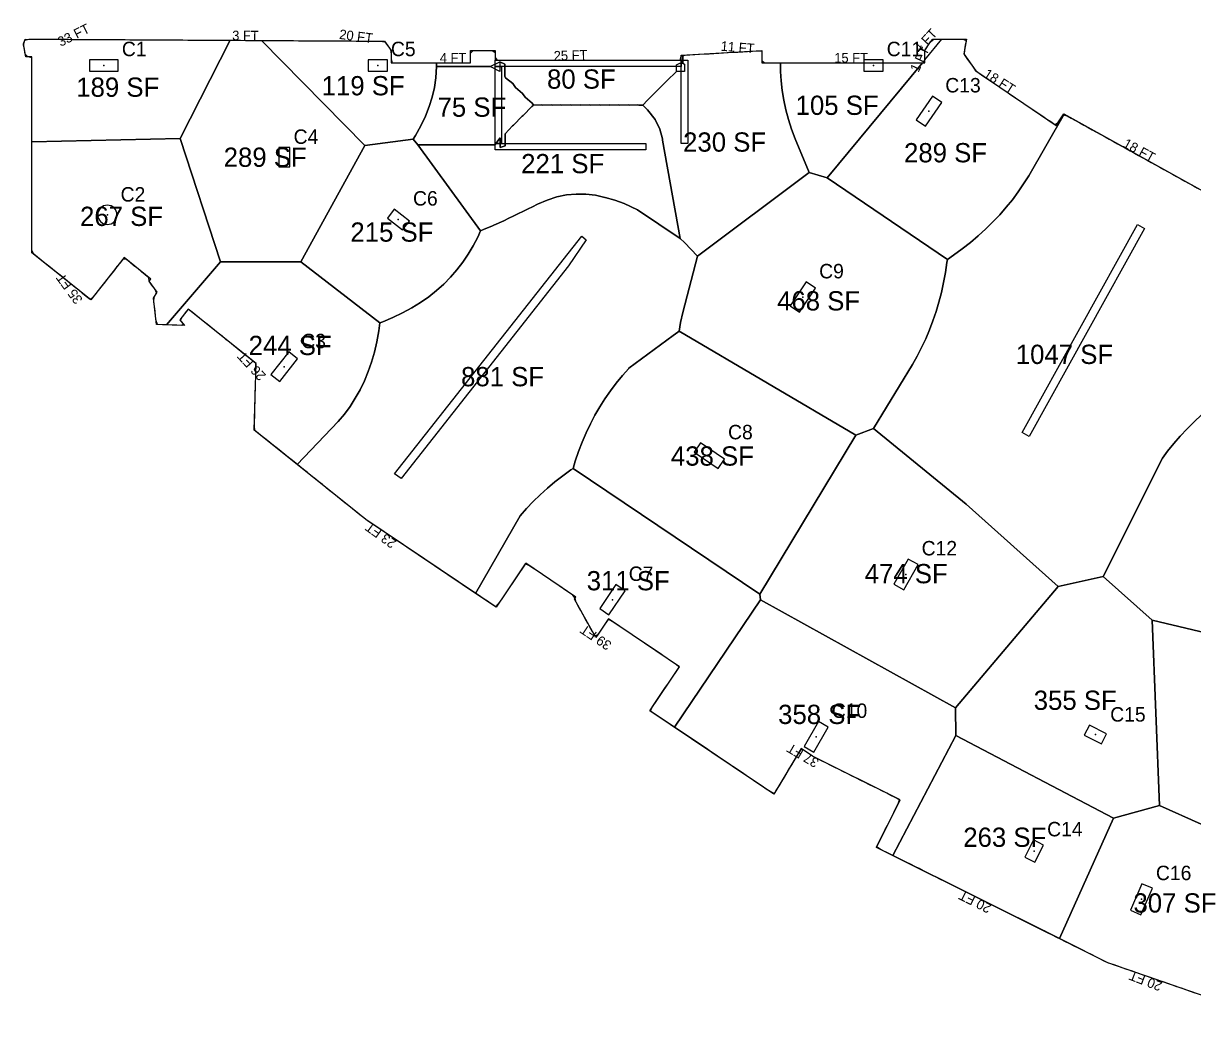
# Model space of a CAD drawing. Header units: metres. Extents: x 3272 to 9634, y 5311 to 56288.
# Drawn here: x 3282 to 4740, y 5633 to 6871 of the extents above; entities that cross this region are included whole.
import ezdxf
from ezdxf.enums import TextEntityAlignment as Align

# ---------------------------------------------------------------- set-up
doc = ezdxf.new("R2010")
doc.units = ezdxf.units.M
for name, color, linetype in [('BOUNDARY', 5, 'Continuous'), ('COL-LABEL', 2, 'Continuous'), ('COLS', 2, 'Continuous'), ('FLOOR_0_AREA_LABELS', 3, 'Continuous'), ('FLOOR_0_BOUNDARY', 5, 'Continuous'), ('FLOOR_0_COLUMNS', 7, 'Continuous'), ('FLOOR_0_FASCADE_COLUMNS', 30, 'Continuous'), ('FLOOR_0_FASCADE_WALLS', 4, 'Continuous'), ('FLOOR_0_LARGE_TRIBUTARY', 6, 'Continuous'), ('FLOOR_0_TRIBUTARY_COL_10', 2, 'Continuous'), ('FLOOR_0_TRIBUTARY_COL_11', 2, 'Continuous'), ('FLOOR_0_TRIBUTARY_COL_12', 2, 'Continuous'), ('FLOOR_0_TRIBUTARY_COL_16', 2, 'Continuous'), ('FLOOR_0_TRIBUTARY_COL_23', 2, 'Continuous'), ('FLOOR_0_TRIBUTARY_COL_24', 2, 'Continuous'), ('FLOOR_0_TRIBUTARY_COL_27', 2, 'Continuous'), ('FLOOR_0_TRIBUTARY_COL_32', 2, 'Continuous'), ('FLOOR_0_TRIBUTARY_COL_33', 2, 'Continuous'), ('FLOOR_0_TRIBUTARY_COL_34', 2, 'Continuous'), ('FLOOR_0_TRIBUTARY_COL_35', 2, 'Continuous'), ('FLOOR_0_TRIBUTARY_COL_36', 2, 'Continuous'), ('FLOOR_0_TRIBUTARY_COL_49', 2, 'Continuous'), ('FLOOR_0_TRIBUTARY_COL_50', 2, 'Continuous'), ('FLOOR_0_TRIBUTARY_COL_51', 2, 'Continuous'), ('FLOOR_0_TRIBUTARY_COL_7', 2, 'Continuous'), ('FLOOR_0_TRIBUTARY_COL_8', 2, 'Continuous'), ('FLOOR_0_TRIBUTARY_COL_9', 2, 'Continuous'), ('FLOOR_0_WALL_TRIBUTARY_1', 1, 'Continuous'), ('FLOOR_0_WALL_TRIBUTARY_2', 1, 'Continuous'), ('FLOOR_0_WALL_TRIBUTARY_20', 1, 'Continuous'), ('FLOOR_0_WALL_TRIBUTARY_3', 1, 'Continuous'), ('FLOOR_0_WALL_TRIBUTARY_4', 1, 'Continuous'), ('FLOOR_0_WALL_TRIBUTARY_5', 1, 'Continuous'), ('WALL', 4, 'Continuous')]:
    doc.layers.add(name, color=color, linetype=linetype)

msp = doc.modelspace()

# ---------------------------------------------------------------- linework, layer by layer
at = {"layer": 'BOUNDARY'}
msp.add_lwpolyline([(4826.5, 5633.1), (4633, 5700.1), (4344.6, 5844), (4374.1, 5903.1), (4264.8, 5957.6), (4250.8, 5967.1), (4216.9, 5910.3), (4062.4, 6014.3), (4099.3, 6069.1), (4010.6, 6128.7), (3995, 6105.5), (3968.5, 6153.3), (3970.2, 6155.9), (3907.6, 6198.1), (3870.8, 6143.3), (3708.6, 6252.5), (3569.4, 6364.1), (3571.6, 6446.9), (3487.1, 6514.7), (3476.6, 6501.4), (3482.6, 6494.3), (3447.7, 6495.5), (3443.7, 6528.3), (3448.2, 6536), (3438.4, 6549.7), (3440.3, 6552.2), (3407.1, 6578.9), (3365.6, 6526.2), (3292.3, 6585), (3292.3, 6829.1), (3284.6, 6829.1), (3281.7, 6845.2), (3283.9, 6851.3), (3731.5, 6848.7), (3740, 6836.9), (3740, 6821.9), (3839, 6821.9), (3839, 6836.9), (3869.5, 6836.9), (3869.5, 6825.1), (4101.5, 6825.1), (4101.5, 6831.1), (4202, 6836.9), (4202, 6821.9), (4405, 6821.9), (4405, 6836.9), (4411.9, 6847.9), (4414.9, 6851.3), (4456.8, 6851.3), (4453.4, 6832.8), (4468.4, 6811.7), (4568.5, 6743.8), (4578.2, 6758.1), (4825.6, 6620.7)], dxfattribs=at)
at = {"layer": 'COLS'}
for points in [[(3363.9, 6825.5), (3363.9, 6811.5), (3399.9, 6811.5), (3399.9, 6825.5)], [(3735.2, 6811.5), (3735.2, 6825.5), (3711.2, 6825.5), (3711.2, 6811.5)], [(4353, 6811.5), (4353, 6825.5), (4329, 6825.5), (4329, 6811.5)], [(4394.2, 6750.5), (4405.8, 6742.6), (4426, 6772.4), (4414.4, 6780.3)], [(3599.9, 6692.2), (3613.9, 6692.2), (3613.9, 6716.2), (3599.9, 6716.2)], [(3398.3, 6632.3), (3398.1, 6634.6), (3397.4, 6636.9), (3396.3, 6638.9), (3394.8, 6640.8), (3393, 6642.2), (3390.9, 6643.4), (3388.7, 6644), (3386.3, 6644.3), (3384, 6644), (3381.7, 6643.4), (3379.7, 6642.2), (3377.8, 6640.8), (3376.4, 6638.9), (3375.2, 6636.9), (3374.6, 6634.6), (3374.3, 6632.3), (3374.6, 6629.9), (3375.2, 6627.7), (3376.4, 6625.6), (3377.8, 6623.8), (3379.7, 6622.3), (3381.7, 6621.2), (3384, 6620.5), (3386.3, 6620.3), (3388.7, 6620.5), (3390.9, 6621.2), (3393, 6622.3), (3394.8, 6623.8), (3396.3, 6625.6), (3397.4, 6627.7), (3398.1, 6629.9)], [(3754, 6613.4), (3762.7, 6624.4), (3743.8, 6639.3), (3735.2, 6628.3)], [(4237, 6518.8), (4248.6, 6511), (4268.8, 6540.8), (4257.2, 6548.6)], [(3590.2, 6433.2), (3601.2, 6424.6), (3623.4, 6452.9), (3612.4, 6461.5)], [(4147.5, 6316.3), (4155.3, 6327.9), (4125.5, 6348), (4117.6, 6336.4)], [(4366.5, 6172.1), (4378.7, 6165.1), (4396.5, 6196.4), (4384.4, 6203.3)], [(3999.8, 6141.6), (4011.4, 6133.8), (4031.5, 6163.6), (4019.9, 6171.5)], [(4254.6, 5969.5), (4266.8, 5962.6), (4284.6, 5993.8), (4272.4, 6000.8)], [(4625.2, 5973), (4631.5, 5985.5), (4610, 5996.2), (4603.7, 5983.7)], [(4552.9, 5846.9), (4540.4, 5853.2), (4529.7, 5831.7), (4542.2, 5825.5)], [(4661.4, 5765.6), (4674.2, 5760), (4688.5, 5793.1), (4675.6, 5798.6)]]:
    msp.add_lwpolyline(points, close=True, dxfattribs=at)
at = {"layer": 'FLOOR_0_BOUNDARY'}
msp.add_lwpolyline([(4826.5, 5633.1), (4633, 5700.1), (4344.6, 5844), (4374.1, 5903.1), (4264.8, 5957.6), (4250.8, 5967.1), (4216.9, 5910.3), (4062.4, 6014.3), (4099.3, 6069.1), (4010.6, 6128.7), (3995, 6105.5), (3968.5, 6153.3), (3970.2, 6155.9), (3907.6, 6198.1), (3870.8, 6143.3), (3708.6, 6252.5), (3569.4, 6364.1), (3571.6, 6446.9), (3487.1, 6514.7), (3476.6, 6501.4), (3482.6, 6494.3), (3447.7, 6495.5), (3443.7, 6528.3), (3448.2, 6536), (3438.4, 6549.7), (3440.3, 6552.2), (3407.1, 6578.9), (3365.6, 6526.2), (3292.3, 6585), (3292.3, 6829.1), (3284.6, 6829.1), (3281.7, 6845.2), (3283.9, 6851.3), (3731.5, 6848.7), (3740, 6836.9), (3740, 6821.9), (3839, 6821.9), (3839, 6821.9), (3839, 6836.9), (3869.5, 6836.9), (3869.5, 6825.1), (4101.5, 6825.1), (4101.5, 6831.1), (4202, 6836.9), (4202, 6821.9), (4405, 6821.9), (4405, 6836.9), (4411.9, 6847.9), (4414.9, 6851.3), (4456.8, 6851.3), (4453.4, 6832.8), (4468.4, 6811.7), (4568.5, 6743.8), (4578.2, 6758.1), (4825.6, 6620.7)], dxfattribs=at)
at = {"layer": 'FLOOR_0_COLUMNS'}
for p in [(3381.9, 6818.5), (3723.2, 6818.5), (4341, 6818.5), (4410.1, 6761.4), (3606.9, 6704.2), (3386.3, 6632.3), (3748.9, 6626.4), (4252.9, 6529.8), (3606.8, 6443), (4136.5, 6332.1), (4381.5, 6184.2), (4015.7, 6152.6), (4269.6, 5981.7), (4617.6, 5984.6), (4541.3, 5839.3), (4674.9, 5779.3)]:
    msp.add_point(p, dxfattribs=at)
at = {"layer": 'FLOOR_0_FASCADE_COLUMNS'}
for points in [[(3292.3, 6726.1), (3292.3, 6732.1), (3292.3, 6738.1), (3292.3, 6744.1), (3292.3, 6750.1), (3292.3, 6756.1), (3292.3, 6762.1), (3292.3, 6768.1), (3292.3, 6774.1), (3292.3, 6780.1), (3292.3, 6786.1), (3292.3, 6792.1), (3292.3, 6798.1), (3292.3, 6804.1), (3292.3, 6810.1), (3292.3, 6816.1), (3292.3, 6822.1), (3292.3, 6828.1), (3287.3, 6829.1), (3284, 6832.4), (3282.9, 6838.3), (3281.9, 6844.2), (3283.4, 6849.9), (3288.4, 6851.3), (3294.4, 6851.2), (3300.4, 6851.2), (3306.4, 6851.2), (3312.4, 6851.1), (3318.4, 6851.1), (3324.4, 6851.1), (3330.4, 6851), (3336.4, 6851), (3342.4, 6850.9), (3348.4, 6850.9), (3354.4, 6850.9), (3360.4, 6850.8), (3366.4, 6850.8), (3372.4, 6850.8), (3378.4, 6850.7), (3384.4, 6850.7), (3390.4, 6850.7), (3396.4, 6850.6), (3402.4, 6850.6), (3408.4, 6850.6), (3414.4, 6850.5), (3420.4, 6850.5), (3426.4, 6850.5), (3432.4, 6850.4), (3438.4, 6850.4), (3444.4, 6850.4), (3450.4, 6850.3), (3456.4, 6850.3), (3462.4, 6850.3), (3468.4, 6850.2), (3474.4, 6850.2), (3480.4, 6850.2), (3486.4, 6850.1), (3492.4, 6850.1), (3498.4, 6850.1), (3504.4, 6850), (3510.4, 6850), (3516.4, 6850), (3522.4, 6849.9), (3528.4, 6849.9), (3534.4, 6849.9), (3540.4, 6849.8)], [(3540.4, 6849.8), (3546.4, 6849.8), (3552.4, 6849.8), (3558.4, 6849.7), (3564.4, 6849.7), (3570.4, 6849.7), (3576.4, 6849.6)], [(3576.4, 6849.6), (3582.4, 6849.6), (3588.4, 6849.6), (3594.4, 6849.5), (3600.4, 6849.5), (3606.4, 6849.4), (3612.4, 6849.4), (3618.4, 6849.4), (3624.4, 6849.3), (3630.4, 6849.3), (3636.4, 6849.3), (3642.4, 6849.2), (3648.4, 6849.2), (3654.4, 6849.2), (3660.4, 6849.1), (3666.4, 6849.1), (3672.4, 6849.1), (3678.4, 6849), (3684.4, 6849), (3690.4, 6849), (3696.4, 6848.9), (3702.4, 6848.9), (3708.4, 6848.9), (3714.4, 6848.8), (3720.4, 6848.8), (3726.4, 6848.8), (3732, 6848), (3735.5, 6843.2), (3739, 6838.3), (3740, 6832.6), (3740, 6826.6), (3741.3, 6821.9), (3747.3, 6821.9), (3753.3, 6821.9), (3759.3, 6821.9), (3765.3, 6821.9), (3771.3, 6821.9), (3777.3, 6821.9), (3783.3, 6821.9), (3789.3, 6821.9), (3795.3, 6821.9)], [(4405, 6825.9), (4405, 6831.9), (4405.6, 6837.8), (4408.8, 6842.9), (4412, 6847.9), (4416.4, 6851.3), (4422.4, 6851.3), (4428.4, 6851.3)], [(4428.4, 6851.3), (4434.4, 6851.3), (4440.4, 6851.3), (4446.4, 6851.3), (4452.4, 6851.3), (4456.6, 6849.7), (4455.4, 6843.8), (4454.3, 6837.9), (4453.8, 6832.2), (4457.3, 6827.3), (4460.8, 6822.4), (4464.3, 6817.5), (4467.8, 6812.6), (4472.5, 6809), (4477.4, 6805.6), (4482.4, 6802.3), (4487.3, 6798.9), (4492.3, 6795.5), (4497.3, 6792.2), (4502.2, 6788.8), (4507.2, 6785.4), (4512.2, 6782), (4517.1, 6778.7), (4522.1, 6775.3), (4527.1, 6771.9), (4532, 6768.6), (4537, 6765.2), (4542, 6761.8), (4546.9, 6758.5), (4551.9, 6755.1), (4556.9, 6751.7), (4561.8, 6748.4), (4566.8, 6745), (4570.7, 6747), (4574.1, 6752), (4577.5, 6757)], [(4403.1, 6821.9), (4405, 6825.9)], [(4223.1, 6821.9), (4229.1, 6821.9), (4235.1, 6821.9), (4241.1, 6821.9), (4247.1, 6821.9), (4253.1, 6821.9), (4259.1, 6821.9), (4265.1, 6821.9), (4271.1, 6821.9), (4277.1, 6821.9), (4283.1, 6821.9), (4289.1, 6821.9), (4295.1, 6821.9), (4301.1, 6821.9), (4307.1, 6821.9), (4313.1, 6821.9), (4319.1, 6821.9), (4325.1, 6821.9), (4331.1, 6821.9), (4337.1, 6821.9), (4343.1, 6821.9), (4349.1, 6821.9), (4355.1, 6821.9), (4361.1, 6821.9), (4367.1, 6821.9), (4373.1, 6821.9), (4379.1, 6821.9), (4385.1, 6821.9), (4391.1, 6821.9), (4397.1, 6821.9), (4403.1, 6821.9)], [(3461, 6495), (3455, 6495.3), (3449, 6495.5), (3447.2, 6500.2), (3446.4, 6506.1), (3445.7, 6512.1), (3444.9, 6518.1), (3444.2, 6524), (3444.5, 6529.7), (3447.6, 6534.9), (3445.4, 6539.9), (3441.9, 6544.8), (3438.5, 6549.6), (3438.2, 6553.9), (3433.5, 6557.7), (3428.8, 6561.4), (3424.2, 6565.2), (3419.5, 6568.9), (3414.8, 6572.7), (3410.1, 6576.4), (3405.8, 6577.2), (3402.1, 6572.5), (3398.3, 6567.8), (3394.6, 6563.1), (3390.9, 6558.4), (3387.2, 6553.7), (3383.5, 6548.9), (3379.8, 6544.2), (3376.1, 6539.5), (3372.4, 6534.8), (3368.6, 6530.1), (3364.7, 6526.9), (3360.1, 6530.7), (3355.4, 6534.4), (3350.7, 6538.2), (3346, 6541.9), (3341.3, 6545.7), (3336.7, 6549.4), (3332, 6553.2), (3327.3, 6557), (3322.6, 6560.7), (3317.9, 6564.5), (3313.3, 6568.2), (3308.6, 6572), (3303.9, 6575.7), (3299.2, 6579.5), (3294.5, 6583.2), (3292.3, 6588.1), (3292.3, 6594.1), (3292.3, 6600.1), (3292.3, 6606.1), (3292.3, 6612.1), (3292.3, 6618.1), (3292.3, 6624.1), (3292.3, 6630.1), (3292.3, 6636.1), (3292.3, 6642.1), (3292.3, 6648.1), (3292.3, 6654.1), (3292.3, 6660.1), (3292.3, 6666.1), (3292.3, 6672.1), (3292.3, 6678.1), (3292.3, 6684.1), (3292.3, 6690.1), (3292.3, 6696.1), (3292.3, 6702.1), (3292.3, 6708.1), (3292.3, 6714.1), (3292.3, 6720.1), (3292.3, 6726.1)], [(3621.6, 6322.2), (3616.9, 6326), (3612.2, 6329.8), (3607.5, 6333.5), (3602.8, 6337.3), (3598.2, 6341), (3593.5, 6344.8), (3588.8, 6348.5), (3584.1, 6352.3), (3579.4, 6356), (3574.8, 6359.8), (3570.1, 6363.5), (3569.6, 6369.2), (3569.7, 6375.2), (3569.9, 6381.2), (3570, 6387.2), (3570.2, 6393.2), (3570.4, 6399.2), (3570.5, 6405.2), (3570.7, 6411.2), (3570.8, 6417.2), (3571, 6423.2), (3571.2, 6429.2), (3571.3, 6435.2), (3571.5, 6441.2), (3571.4, 6447.1), (3566.7, 6450.8), (3562, 6454.6), (3557.4, 6458.3), (3552.7, 6462.1), (3548, 6465.8), (3543.3, 6469.6), (3538.6, 6473.4), (3534, 6477.1), (3529.3, 6480.9), (3524.6, 6484.6), (3519.9, 6488.4), (3515.2, 6492.1), (3510.5, 6495.9), (3505.9, 6499.6), (3501.2, 6503.4), (3496.5, 6507.1), (3491.8, 6510.9), (3487.1, 6514.6), (3483.4, 6510.1), (3479.7, 6505.3), (3477.2, 6500.7), (3481.1, 6496.1), (3479, 6494.4), (3473, 6494.6), (3467, 6494.8), (3461, 6495)], [(4092.9, 5993.8), (4088, 5997.1), (4083, 6000.5), (4078, 6003.8), (4073, 6007.2), (4068.1, 6010.5), (4063.1, 6013.9), (4065.3, 6018.6), (4068.6, 6023.6), (4072, 6028.6), (4075.3, 6033.5), (4078.7, 6038.5), (4082, 6043.5), (4085.4, 6048.5), (4088.7, 6053.5), (4092.1, 6058.4), (4095.4, 6063.4), (4098.8, 6068.4), (4095, 6072), (4090, 6075.3), (4085, 6078.7), (4080, 6082), (4075, 6085.4), (4070.1, 6088.7), (4065.1, 6092.1), (4060.1, 6095.4), (4055.1, 6098.8), (4050.2, 6102.1), (4045.2, 6105.5), (4040.2, 6108.8), (4035.2, 6112.2), (4030.2, 6115.5), (4025.3, 6118.9), (4020.3, 6122.2), (4015.3, 6125.6), (4010.4, 6128.5), (4007.1, 6123.5), (4003.7, 6118.5), (4000.4, 6113.6), (3997, 6108.6), (3993.8, 6107.5), (3990.9, 6112.8), (3988, 6118), (3985.1, 6123.3), (3982.2, 6128.5), (3979.3, 6133.8), (3976.4, 6139), (3973.5, 6144.3), (3970.6, 6149.5), (3969.4, 6154.7), (3966.5, 6158.4), (3961.5, 6161.8), (3956.5, 6165.1), (3951.6, 6168.5), (3946.6, 6171.8), (3941.6, 6175.2), (3936.6, 6178.5), (3931.6, 6181.9), (3926.7, 6185.2), (3921.7, 6188.6), (3916.7, 6191.9), (3911.7, 6195.3), (3907, 6197.2), (3903.7, 6192.2), (3900.3, 6187.2), (3897, 6182.2), (3893.6, 6177.3), (3890.3, 6172.3), (3886.9, 6167.3), (3883.6, 6162.3), (3880.2, 6157.4), (3876.9, 6152.4), (3873.5, 6147.4), (3869.9, 6143.9), (3864.9, 6147.2), (3859.9, 6150.6), (3855, 6153.9), (3850, 6157.3), (3845, 6160.6)], [(4365.6, 5833.6), (4360.2, 5836.3), (4354.8, 5838.9), (4349.5, 5841.6), (4344.9, 5844.6), (4347.6, 5850), (4350.3, 5855.3), (4353, 5860.7), (4355.6, 5866.1), (4358.3, 5871.4), (4361, 5876.8), (4363.7, 5882.2), (4366.4, 5887.5), (4369, 5892.9), (4371.7, 5898.3), (4373.6, 5903.4), (4368.2, 5906), (4362.8, 5908.7), (4357.5, 5911.4), (4352.1, 5914.1), (4346.7, 5916.8), (4341.3, 5919.4), (4336, 5922.1), (4330.6, 5924.8), (4325.2, 5927.5), (4319.9, 5930.2), (4314.5, 5932.8), (4309.1, 5935.5), (4303.8, 5938.2), (4298.4, 5940.9), (4293, 5943.5), (4287.7, 5946.2), (4282.3, 5948.9), (4276.9, 5951.6), (4271.6, 5954.3), (4266.2, 5956.9), (4261.1, 5960.1), (4256.1, 5963.5), (4251.2, 5966.8), (4247.9, 5962.3), (4244.9, 5957.2), (4241.8, 5952), (4238.7, 5946.9), (4235.6, 5941.7), (4232.6, 5936.5), (4229.5, 5931.4), (4226.4, 5926.2), (4223.3, 5921.1), (4220.3, 5915.9), (4217.2, 5910.8), (4212.4, 5913.4), (4207.4, 5916.7), (4202.4, 5920.1), (4197.5, 5923.4), (4192.5, 5926.8), (4187.5, 5930.1), (4182.5, 5933.5), (4177.6, 5936.8), (4172.6, 5940.2), (4167.6, 5943.5), (4162.6, 5946.9), (4157.6, 5950.2), (4152.7, 5953.6), (4147.7, 5956.9), (4142.7, 5960.3), (4137.7, 5963.6), (4132.8, 5967), (4127.8, 5970.3), (4122.8, 5973.7), (4117.8, 5977), (4112.9, 5980.4), (4107.9, 5983.7), (4102.9, 5987.1), (4097.9, 5990.4), (4092.9, 5993.8)], [(4574.9, 5729.1), (4569.6, 5731.8), (4564.2, 5734.4), (4558.8, 5737.1), (4553.5, 5739.8), (4548.1, 5742.5), (4542.7, 5745.2), (4537.3, 5747.8), (4532, 5750.5), (4526.6, 5753.2), (4521.2, 5755.9), (4515.9, 5758.6), (4510.5, 5761.2), (4505.1, 5763.9), (4499.8, 5766.6), (4494.4, 5769.3), (4489, 5772), (4483.7, 5774.6), (4478.3, 5777.3), (4472.9, 5780), (4467.6, 5782.7), (4462.2, 5785.4), (4456.8, 5788), (4451.5, 5790.7), (4446.1, 5793.4), (4440.7, 5796.1), (4435.3, 5798.8), (4430, 5801.4), (4424.6, 5804.1), (4419.2, 5806.8), (4413.9, 5809.5), (4408.5, 5812.2), (4403.1, 5814.8), (4397.8, 5817.5), (4392.4, 5820.2), (4387, 5822.9), (4381.7, 5825.5), (4376.3, 5828.2), (4370.9, 5830.9), (4365.6, 5833.6)], [(4741.8, 5662.4), (4736.1, 5664.4), (4730.4, 5666.4), (4724.7, 5668.3), (4719.1, 5670.3), (4713.4, 5672.2), (4707.7, 5674.2), (4702.1, 5676.2), (4696.4, 5678.1), (4690.7, 5680.1), (4685.1, 5682.1), (4679.4, 5684), (4673.7, 5686), (4668.1, 5688), (4662.4, 5689.9), (4656.7, 5691.9), (4651, 5693.9), (4645.4, 5695.8), (4639.7, 5697.8), (4634, 5699.7), (4628.6, 5702.3), (4623.2, 5705), (4617.9, 5707.6), (4612.5, 5710.3), (4607.1, 5713), (4601.8, 5715.7), (4596.4, 5718.4), (4591, 5721), (4585.7, 5723.7), (4580.3, 5726.4), (4574.9, 5729.1)]]:
    msp.add_lwpolyline(points, dxfattribs=at)
at = {"layer": 'FLOOR_0_FASCADE_WALLS'}
for points in [[(3839, 6821.9), (3839, 6827.9), (3839, 6833.9), (3842, 6836.9), (3848, 6836.9), (3854, 6836.9), (3860, 6836.9), (3866, 6836.9), (3869.5, 6834.4), (3869.5, 6828.4), (3872.2, 6825.1), (3878.2, 6825.1), (3884.2, 6825.1), (3890.2, 6825.1), (3896.2, 6825.1), (3902.2, 6825.1), (3908.2, 6825.1), (3914.2, 6825.1), (3920.2, 6825.1), (3926.2, 6825.1), (3932.2, 6825.1), (3938.2, 6825.1), (3944.2, 6825.1), (3950.2, 6825.1), (3956.2, 6825.1), (3962.2, 6825.1), (3968.2, 6825.1), (3974.2, 6825.1), (3980.2, 6825.1), (3986.2, 6825.1), (3992.2, 6825.1), (3998.2, 6825.1), (4004.2, 6825.1), (4010.2, 6825.1), (4016.2, 6825.1), (4022.2, 6825.1), (4028.2, 6825.1), (4034.2, 6825.1), (4040.2, 6825.1), (4046.2, 6825.1), (4052.2, 6825.1), (4058.2, 6825.1), (4064.2, 6825.1), (4070.2, 6825.1), (4076.2, 6825.1), (4082.2, 6825.1), (4088.2, 6825.1), (4094.2, 6825.1), (4100.2, 6825.1), (4101.5, 6829.9), (4106.2, 6831.4)], [(4106.2, 6831.4), (4112.2, 6831.7), (4118.2, 6832.1), (4124.2, 6832.4), (4130.2, 6832.8), (4136.2, 6833.1), (4142.2, 6833.5), (4148.1, 6833.8), (4154.1, 6834.1), (4160.1, 6834.5), (4166.1, 6834.8), (4172.1, 6835.2), (4178.1, 6835.5), (4184.1, 6835.9), (4190.1, 6836.2), (4196.1, 6836.5), (4202, 6836.8), (4202, 6830.8), (4202, 6824.8), (4205.1, 6821.9), (4211.1, 6821.9), (4217.1, 6821.9), (4223.1, 6821.9)], [(3795.3, 6821.9), (3801.3, 6821.9), (3807.3, 6821.9), (3813.3, 6821.9), (3819.3, 6821.9), (3825.3, 6821.9), (3831.3, 6821.9), (3837.3, 6821.9), (3839, 6821.9)], [(4577.5, 6757), (4582.3, 6755.8), (4587.5, 6752.9), (4592.8, 6750), (4598, 6747.1), (4603.3, 6744.2), (4608.5, 6741.3), (4613.7, 6738.3), (4619, 6735.4), (4624.2, 6732.5), (4629.5, 6729.6), (4634.7, 6726.7), (4640, 6723.8), (4645.2, 6720.9), (4650.5, 6717.9), (4655.7, 6715), (4660.9, 6712.1), (4666.2, 6709.2), (4671.4, 6706.3), (4676.7, 6703.4), (4681.9, 6700.5), (4687.2, 6697.6), (4692.4, 6694.6), (4697.7, 6691.7), (4702.9, 6688.8), (4708.2, 6685.9), (4713.4, 6683), (4718.6, 6680.1), (4723.9, 6677.2), (4729.1, 6674.2), (4734.4, 6671.3), (4739.6, 6668.4), (4744.9, 6665.5)], [(3845, 6160.6), (3840, 6164), (3835.1, 6167.3), (3830.1, 6170.7), (3825.1, 6174), (3820.1, 6177.4), (3815.2, 6180.7), (3810.2, 6184.1), (3805.2, 6187.4), (3800.2, 6190.8), (3795.2, 6194.1), (3790.3, 6197.5), (3785.3, 6200.8), (3780.3, 6204.2), (3775.3, 6207.5), (3770.4, 6210.9), (3765.4, 6214.2), (3760.4, 6217.6), (3755.4, 6220.9), (3750.4, 6224.3), (3745.5, 6227.6), (3740.5, 6231), (3735.5, 6234.3), (3730.5, 6237.7), (3725.6, 6241), (3720.6, 6244.4), (3715.6, 6247.7), (3710.6, 6251.1), (3705.8, 6254.7), (3701.1, 6258.4), (3696.5, 6262.2), (3691.8, 6265.9), (3687.1, 6269.7), (3682.4, 6273.5), (3677.7, 6277.2), (3673.1, 6281), (3668.4, 6284.7), (3663.7, 6288.5), (3659, 6292.2), (3654.3, 6296), (3649.7, 6299.7), (3645, 6303.5), (3640.3, 6307.2), (3635.6, 6311), (3630.9, 6314.7), (3626.2, 6318.5), (3621.6, 6322.2)]]:
    msp.add_lwpolyline(points, dxfattribs=at)
at = {"layer": 'FLOOR_0_LARGE_TRIBUTARY'}
for points in [[(3477.2, 6727.6), (3292.3, 6723.2), (3292.3, 6829.1), (3284.6, 6829.1), (3281.7, 6845.2), (3283.9, 6851.3), (3539.3, 6849.8), (3477.2, 6727.6)], [(3627.6, 6573.6), (3527.5, 6573.7), (3477.2, 6727.6), (3539.3, 6849.8), (3578.3, 6849.6), (3707.1, 6718.5), (3627.6, 6573.6)], [(3796.5, 6817.1), (3795.7, 6803.1), (3793.9, 6791.1), (3791.2, 6779.1), (3787.4, 6767.1), (3782.7, 6755.1), (3777, 6743.1), (3770.4, 6731.1), (3767.5, 6726.7), (3707.1, 6718.5), (3578.3, 6849.6), (3731.5, 6848.7), (3740, 6836.9), (3740, 6821.9), (3796.3, 6821.9), (3796.5, 6817.1)], [(4283.3, 6678.3), (4401.9, 6821.9), (4405, 6821.9), (4405, 6825.6), (4426.2, 6851.3), (4456.8, 6851.3), (4453.4, 6832.8), (4468.4, 6811.7), (4568.5, 6743.8), (4578.2, 6758.1), (4578.6, 6757.9), (4534.5, 6681), (4528.1, 6670.8), (4521.3, 6660.8), (4514.1, 6651.1), (4506.4, 6641.7), (4498.3, 6632.4), (4489.8, 6623.4), (4480.9, 6614.7), (4471.5, 6606.2), (4461.7, 6597.9), (4451.5, 6589.8), (4440.8, 6582), (4433.1, 6576.7), (4283.3, 6678.3)], [(4012.5, 6769.1), (4011.5, 6769.2), (4000.5, 6769.1), (3999.5, 6769.2), (3988.5, 6769.1), (3987.5, 6769.2), (3976.5, 6769.1), (3975.5, 6769.2), (3964.5, 6769.1), (3963.5, 6769.2), (3952.5, 6769.1), (3951.5, 6769.2), (3940.5, 6769.1), (3939.5, 6769.2), (3928.5, 6769.1), (3927.5, 6769.2), (3917.5, 6769.1), (3915.5, 6771.5), (3907.1, 6779.1), (3903.5, 6783.6), (3894.9, 6791.1), (3891.5, 6795.9), (3882.5, 6803.1), (3881.5, 6805.1), (3881.5, 6820.1), (3875.5, 6823.1), (3875.5, 6811.1), (3863.5, 6817.1), (3796.5, 6817.1), (3796.3, 6821.9), (3839, 6821.9), (3839, 6836.9), (3869.5, 6836.9), (3869.5, 6825.1), (3875.5, 6825.1), (3887.5, 6825.1), (3899.5, 6825.1), (3911.5, 6825.1), (3923.5, 6825.1), (3935.5, 6825.1), (3947.5, 6825.1), (3959.5, 6825.1), (3971.5, 6825.1), (3983.5, 6825.1), (3995.5, 6825.1), (4007.5, 6825.1), (4019.5, 6825.1), (4031.5, 6825.1), (4043.5, 6825.1), (4055.5, 6825.1), (4067.5, 6825.1), (4079.5, 6825.1), (4091.5, 6825.1), (4099.5, 6825.1), (4101.5, 6825.1), (4101.5, 6831.1), (4103.5, 6831.2), (4103.5, 6821.1), (4105.5, 6820.1), (4105.5, 6811.1), (4105.5, 6811.1), (4095.5, 6811.1), (4083.5, 6799.1), (4071.5, 6787.1), (4059.5, 6775.1), (4053.5, 6769.1), (4048.5, 6769.1), (4047.5, 6769.2), (4036.5, 6769.1), (4035.5, 6769.2), (4024.5, 6769.1), (4023.5, 6769.2), (4012.5, 6769.1)], [(4068.8, 6751.1), (4059.6, 6763.1), (4053.5, 6769.1), (4059.5, 6775.1), (4071.5, 6787.1), (4083.5, 6799.1), (4095.5, 6811.1), (4095.5, 6819.1), (4099.5, 6821.1), (4103.5, 6821.1), (4103.5, 6831.2), (4130.9, 6832.8), (4202, 6836.9), (4202, 6821.9), (4225.2, 6821.9), (4225.3, 6811.1), (4226, 6799.1), (4227.3, 6787.1), (4229.2, 6775.1), (4231.8, 6763.1), (4235, 6751.1), (4238.8, 6739.1), (4243.2, 6727.1), (4260.9, 6685.2), (4121.5, 6580.8), (4105.5, 6597.6), (4100.3, 6602.8), (4078, 6725.4), (4078, 6727.1), (4074.9, 6739.1), (4068.8, 6751.1)], [(3782.7, 6755.1), (3787.4, 6767.1), (3791.2, 6779.1), (3793.9, 6791.1), (3795.7, 6803.1), (3796.5, 6817.1), (3863.5, 6817.1), (3875.5, 6823.1), (3875.5, 6823.1), (3881.5, 6820.1), (3881.5, 6805.1), (3882.5, 6803.1), (3891.5, 6795.9), (3894.9, 6791.1), (3903.5, 6783.6), (3907.1, 6779.1), (3915.5, 6771.5), (3917.5, 6769.1), (3916.5, 6768), (3915.4, 6767.1), (3904.5, 6756), (3903.3, 6755.1), (3892.5, 6743.9), (3891.2, 6743.1), (3882, 6733.4), (3882, 6718.3), (3876, 6716), (3876, 6728.1), (3869.2, 6719.6), (3773.3, 6719.6), (3767.5, 6726.7), (3770.4, 6731.1), (3777, 6743.1), (3782.7, 6755.1)], [(4283.3, 6678.3), (4260.9, 6685.2), (4243.2, 6727.1), (4238.8, 6739.1), (4235, 6751.1), (4231.8, 6763.1), (4229.2, 6775.1), (4227.3, 6787.1), (4226, 6799.1), (4225.3, 6811.1), (4225.2, 6821.9), (4401.9, 6821.9), (4283.3, 6678.3)], [(3882, 6733.4), (3891.2, 6743.1), (3892.5, 6743.9), (3903.3, 6755.1), (3904.5, 6756), (3915.4, 6767.1), (3916.5, 6768), (3917.5, 6769.1), (3927.5, 6769.2), (3928.5, 6769.1), (3939.5, 6769.2), (3940.5, 6769.1), (3951.5, 6769.2), (3952.5, 6769.1), (3963.5, 6769.2), (3964.5, 6769.1), (3975.5, 6769.2), (3976.5, 6769.1), (3987.5, 6769.2), (3988.5, 6769.1), (3999.5, 6769.2), (4000.5, 6769.1), (4011.5, 6769.2), (4012.5, 6769.1), (4023.5, 6769.2), (4024.5, 6769.1), (4035.5, 6769.2), (4036.5, 6769.1), (4047.5, 6769.2), (4048.5, 6769.1), (4053.5, 6769.1), (4059.6, 6763.1), (4068.8, 6751.1), (4074.9, 6739.1), (4078, 6727.1), (4078, 6725.4), (4100.3, 6602.8), (4047, 6638.3), (4030.5, 6646.2), (4018.5, 6650.7), (4006.5, 6653.9), (4006.2, 6654), (3994.5, 6656.7), (3982.5, 6658.1), (3970.5, 6658.2), (3958.5, 6657), (3946.5, 6654.5), (3934.5, 6650.7), (3922.5, 6645.6), (3916.2, 6642.2), (3910.5, 6639.7), (3904.2, 6636.4), (3898.5, 6633.9), (3892.2, 6630.5), (3886.5, 6628.1), (3880.2, 6624.7), (3867.7, 6619.2), (3866.4, 6618.7), (3855.2, 6613.8), (3851.3, 6612.4), (3773.3, 6719.6), (3869.2, 6719.6), (3876, 6728.1), (3876, 6716), (3882, 6718.3), (3882, 6733.4)], [(3477.2, 6727.6), (3527.5, 6573.7), (3460, 6495.1), (3447.7, 6495.5), (3443.7, 6528.3), (3448.2, 6536), (3438.4, 6549.7), (3440.3, 6552.2), (3407.1, 6578.9), (3365.6, 6526.2), (3292.3, 6585), (3292.3, 6723.2), (3477.2, 6727.6)], [(3707.1, 6718.5), (3767.5, 6726.7), (3773.3, 6719.6), (3851.3, 6612.4), (3847.8, 6604.4), (3842.2, 6593.5), (3836.1, 6583.1), (3829.3, 6573.1), (3822, 6563.6), (3814.1, 6554.6), (3805.6, 6546), (3796.5, 6537.9), (3786.8, 6530.2), (3776.5, 6523), (3765.6, 6516.3), (3754.2, 6510.1), (3742.2, 6504.3), (3729.5, 6498.9), (3725.8, 6497.6), (3627.6, 6573.6), (3707.1, 6718.5)], [(4100.7, 6498.1), (4103.5, 6510.7), (4121.5, 6580.8), (4260.9, 6685.2), (4283.3, 6678.3), (4433.1, 6576.7), (4432.6, 6572.9), (4430.7, 6560.2), (4428.3, 6547.8), (4425.6, 6535.6), (4422.5, 6523.6), (4419, 6511.8), (4415.1, 6500.2), (4410.8, 6488.9), (4406.1, 6477.8), (4401, 6466.9), (4395.6, 6456.2), (4389.7, 6445.7), (4341, 6365.9), (4319.1, 6357.7), (4098.9, 6487.4), (4100.7, 6498.1)], [(3711.4, 6436.9), (3715.6, 6448.8), (3719.1, 6461.3), (3722.1, 6474.2), (3724.5, 6487.6), (3725.8, 6497.6), (3729.5, 6498.9), (3742.2, 6504.3), (3754.2, 6510.1), (3765.6, 6516.3), (3776.5, 6523), (3786.8, 6530.2), (3796.5, 6537.9), (3805.6, 6546), (3814.1, 6554.6), (3822, 6563.6), (3829.3, 6573.1), (3836.1, 6583.1), (3842.2, 6593.5), (3847.8, 6604.4), (3851.3, 6612.4), (3855.2, 6613.8), (3866.4, 6618.7), (3867.7, 6619.2), (3880.2, 6624.7), (3886.5, 6628.1), (3892.2, 6630.5), (3898.5, 6633.9), (3904.2, 6636.4), (3910.5, 6639.7), (3916.2, 6642.2), (3922.5, 6645.6), (3934.5, 6650.7), (3946.5, 6654.5), (3958.5, 6657), (3970.5, 6658.2), (3982.5, 6658.1), (3994.5, 6656.7), (4006.2, 6654), (4006.5, 6653.9), (4018.5, 6650.7), (4030.5, 6646.2), (4047, 6638.3), (4100.3, 6602.8), (4105.5, 6597.6), (4121.5, 6580.8), (4103.5, 6510.7), (4100.7, 6498.1), (4098.9, 6487.4), (4097, 6486.1), (4091.2, 6481.9), (4036.2, 6441), (4036, 6440.9), (4028.1, 6431.9), (4020.5, 6422.6), (4013.3, 6413), (4006.4, 6403.1), (4000, 6392.9), (3993.9, 6382.4), (3988.3, 6371.6), (3983, 6360.5), (3978.1, 6349.1), (3973.6, 6337.4), (3969.4, 6325.4), (3966.6, 6316.1), (3964, 6314.3), (3953.9, 6307), (3944.1, 6299.5), (3934.7, 6291.6), (3925.7, 6283.4), (3917, 6275), (3908.7, 6266.3), (3900.8, 6257.2), (3900.7, 6257.2), (3845.2, 6160.5), (3708.6, 6252.5), (3700.3, 6259.1), (3622.9, 6321.2), (3673.9, 6374.7), (3681.7, 6383.9), (3688.8, 6393.6), (3695.3, 6403.7), (3701.3, 6414.3), (3706.6, 6425.3), (3711.4, 6436.9)], [(3527.5, 6573.7), (3627.6, 6573.6), (3725.8, 6497.6), (3724.5, 6487.6), (3722.1, 6474.2), (3719.1, 6461.3), (3715.6, 6448.8), (3711.4, 6436.9), (3706.6, 6425.3), (3701.3, 6414.3), (3695.3, 6403.7), (3688.8, 6393.6), (3681.7, 6383.9), (3673.9, 6374.7), (3622.9, 6321.2), (3569.4, 6364.1), (3571.6, 6446.9), (3487.1, 6514.7), (3476.6, 6501.4), (3482.6, 6494.3), (3460, 6495.1), (3527.5, 6573.7)], [(3969.4, 6325.4), (3973.6, 6337.4), (3978.1, 6349.1), (3983, 6360.5), (3988.3, 6371.6), (3993.9, 6382.4), (4000, 6392.9), (4006.4, 6403.1), (4013.3, 6413), (4020.5, 6422.6), (4028.1, 6431.9), (4036, 6440.9), (4036.2, 6441), (4091.2, 6481.9), (4097, 6486.1), (4098.9, 6487.4), (4319.1, 6357.7), (4199.4, 6159.4), (3966.6, 6316.1), (3969.4, 6325.4)], [(4707.5, 6337.8), (4715.2, 6347.2), (4723.3, 6356.4), (4731.8, 6365.5), (4740.7, 6374.3), (4749.9, 6382.9), (4759.5, 6391.2), (4762.6, 6393.7), (5004.5, 6281.2), (5008.1, 6220.1), (4948.7, 6065.2), (4688.1, 6127.2), (4627.4, 6181.7), (4701, 6329.2), (4707.5, 6337.8)], [(4319.1, 6357.7), (4341, 6365.9), (4456.5, 6271.6), (4571.2, 6169.2), (4443.3, 6017.9), (4200, 6152.3), (4199.4, 6159.4), (4319.1, 6357.7)], [(3900.8, 6257.2), (3908.7, 6266.3), (3917, 6275), (3925.7, 6283.4), (3934.7, 6291.6), (3944.1, 6299.5), (3953.9, 6307), (3964, 6314.3), (3966.6, 6316.1), (4199.4, 6159.4), (4200, 6152.3), (4093.2, 5993.6), (4062.4, 6014.3), (4099.3, 6069.1), (4010.6, 6128.7), (3995, 6105.5), (3968.5, 6153.3), (3970.2, 6155.9), (3907.6, 6198.1), (3870.8, 6143.3), (3845.2, 6160.5), (3900.7, 6257.2), (3900.8, 6257.2)], [(4443.3, 6017.9), (4571.2, 6169.2), (4627.4, 6181.7), (4688.1, 6127.2), (4697.2, 5896.2), (4640, 5880.2), (4443.6, 5983.3), (4443.3, 6017.9)], [(4200, 6152.3), (4443.3, 6017.9), (4443.6, 5983.3), (4365.3, 5833.7), (4344.6, 5844), (4374.1, 5903.1), (4264.8, 5957.6), (4250.8, 5967.1), (4216.9, 5910.3), (4093.2, 5993.6), (4200, 6152.3)], [(4688.1, 6127.2), (4948.7, 6065.2), (4950.8, 6057.5), (4859.2, 5830), (4853.2, 5826.3), (4697.2, 5896.2), (4688.1, 6127.2)], [(4443.6, 5983.3), (4640, 5880.2), (4572.6, 5730.2), (4365.3, 5833.7), (4443.6, 5983.3)], [(4640, 5880.2), (4697.2, 5896.2), (4853.2, 5826.3), (4790.6, 5645.5), (4633, 5700.1), (4572.6, 5730.2), (4640, 5880.2)]]:
    msp.add_lwpolyline(points, close=True, dxfattribs=at)
msp.add_lwpolyline([(4740.7, 6374.3), (4731.8, 6365.5), (4723.3, 6356.4), (4715.2, 6347.2), (4707.5, 6337.8), (4701, 6329.2), (4627.4, 6181.7), (4571.2, 6169.2), (4456.5, 6271.6), (4456.5, 6271.6), (4341, 6365.9), (4389.7, 6445.7), (4395.6, 6456.2), (4401, 6466.9), (4406.1, 6477.8), (4410.8, 6488.9), (4415.1, 6500.2), (4419, 6511.8), (4422.5, 6523.6), (4425.6, 6535.6), (4428.3, 6547.8), (4430.7, 6560.2), (4432.6, 6572.9), (4433.1, 6576.7), (4440.8, 6582), (4451.5, 6589.8), (4461.7, 6597.9), (4471.5, 6606.2), (4480.9, 6614.7), (4489.8, 6623.4), (4498.3, 6632.4), (4506.4, 6641.7), (4514.1, 6651.1), (4521.3, 6660.8), (4528.1, 6670.8), (4534.5, 6681), (4578.6, 6757.9), (4623.8, 6732.8), (4713.7, 6682.8), (4759.3, 6657.5)], dxfattribs=at)
at = {"layer": 'FLOOR_0_TRIBUTARY_COL_10'}
msp.add_lwpolyline([(4319.1, 6357.7), (4341, 6365.9), (4456.5, 6271.6), (4571.2, 6169.2), (4443.3, 6017.9), (4200, 6152.3), (4199.4, 6159.4), (4319.1, 6357.7)], close=True, dxfattribs=at)
at = {"layer": 'FLOOR_0_TRIBUTARY_COL_11'}
msp.add_lwpolyline([(3900.8, 6257.2), (3908.7, 6266.3), (3917, 6275), (3925.7, 6283.4), (3934.7, 6291.6), (3944.1, 6299.5), (3953.9, 6307), (3964, 6314.3), (3966.6, 6316.1), (4199.4, 6159.4), (4200, 6152.3), (4093.2, 5993.6), (4062.4, 6014.3), (4099.3, 6069.1), (4010.6, 6128.7), (3995, 6105.5), (3968.5, 6153.3), (3970.2, 6155.9), (3907.6, 6198.1), (3870.8, 6143.3), (3845.2, 6160.5), (3900.7, 6257.2), (3900.8, 6257.2)], close=True, dxfattribs=at)
at = {"layer": 'FLOOR_0_TRIBUTARY_COL_12'}
msp.add_lwpolyline([(3969.4, 6325.4), (3973.6, 6337.4), (3978.1, 6349.1), (3983, 6360.5), (3988.3, 6371.6), (3993.9, 6382.4), (4000, 6392.9), (4006.4, 6403.1), (4013.3, 6413), (4020.5, 6422.6), (4028.1, 6431.9), (4036, 6440.9), (4036.2, 6441), (4091.2, 6481.9), (4097, 6486.1), (4098.9, 6487.4), (4319.1, 6357.7), (4199.4, 6159.4), (3966.6, 6316.1), (3969.4, 6325.4)], close=True, dxfattribs=at)
at = {"layer": 'FLOOR_0_TRIBUTARY_COL_16'}
msp.add_lwpolyline([(4283.3, 6678.3), (4401.9, 6821.9), (4405, 6821.9), (4405, 6825.6), (4426.2, 6851.3), (4456.8, 6851.3), (4453.4, 6832.8), (4468.4, 6811.7), (4568.5, 6743.8), (4578.2, 6758.1), (4578.6, 6757.9), (4534.5, 6681), (4528.1, 6670.8), (4521.3, 6660.8), (4514.1, 6651.1), (4506.4, 6641.7), (4498.3, 6632.4), (4489.8, 6623.4), (4480.9, 6614.7), (4471.5, 6606.2), (4461.7, 6597.9), (4451.5, 6589.8), (4440.8, 6582), (4433.1, 6576.7), (4283.3, 6678.3)], close=True, dxfattribs=at)
at = {"layer": 'FLOOR_0_TRIBUTARY_COL_23'}
msp.add_lwpolyline([(4100.7, 6498.1), (4103.5, 6510.7), (4121.5, 6580.8), (4260.9, 6685.2), (4283.3, 6678.3), (4433.1, 6576.7), (4432.6, 6572.9), (4430.7, 6560.2), (4428.3, 6547.8), (4425.6, 6535.6), (4422.5, 6523.6), (4419, 6511.8), (4415.1, 6500.2), (4410.8, 6488.9), (4406.1, 6477.8), (4401, 6466.9), (4395.6, 6456.2), (4389.7, 6445.7), (4341, 6365.9), (4319.1, 6357.7), (4098.9, 6487.4), (4100.7, 6498.1)], close=True, dxfattribs=at)
at = {"layer": 'FLOOR_0_TRIBUTARY_COL_24'}
msp.add_lwpolyline([(4707.5, 6337.8), (4715.2, 6347.2), (4723.3, 6356.4), (4731.8, 6365.5), (4740.7, 6374.3), (4749.9, 6382.9), (4759.5, 6391.2), (4762.6, 6393.7), (5004.5, 6281.2), (5008.1, 6220.1), (4948.7, 6065.2), (4688.1, 6127.2), (4627.4, 6181.7), (4701, 6329.2), (4707.5, 6337.8)], close=True, dxfattribs=at)
at = {"layer": 'FLOOR_0_TRIBUTARY_COL_27'}
msp.add_lwpolyline([(3477.2, 6727.6), (3527.5, 6573.7), (3460, 6495.1), (3447.7, 6495.5), (3443.7, 6528.3), (3448.2, 6536), (3438.4, 6549.7), (3440.3, 6552.2), (3407.1, 6578.9), (3365.6, 6526.2), (3292.3, 6585), (3292.3, 6723.2), (3477.2, 6727.6)], close=True, dxfattribs=at)
at = {"layer": 'FLOOR_0_TRIBUTARY_COL_32'}
msp.add_lwpolyline([(3477.2, 6727.6), (3292.3, 6723.2), (3292.3, 6829.1), (3284.6, 6829.1), (3281.7, 6845.2), (3283.9, 6851.3), (3539.3, 6849.8), (3477.2, 6727.6)], close=True, dxfattribs=at)
at = {"layer": 'FLOOR_0_TRIBUTARY_COL_33'}
msp.add_lwpolyline([(3527.5, 6573.7), (3627.6, 6573.6), (3725.8, 6497.6), (3724.5, 6487.6), (3722.1, 6474.2), (3719.1, 6461.3), (3715.6, 6448.8), (3711.4, 6436.9), (3706.6, 6425.3), (3701.3, 6414.3), (3695.3, 6403.7), (3688.8, 6393.6), (3681.7, 6383.9), (3673.9, 6374.7), (3622.9, 6321.2), (3569.4, 6364.1), (3571.6, 6446.9), (3487.1, 6514.7), (3476.6, 6501.4), (3482.6, 6494.3), (3460, 6495.1), (3527.5, 6573.7)], close=True, dxfattribs=at)
at = {"layer": 'FLOOR_0_TRIBUTARY_COL_34'}
msp.add_lwpolyline([(3707.1, 6718.5), (3767.5, 6726.7), (3773.3, 6719.6), (3851.3, 6612.4), (3847.8, 6604.4), (3842.2, 6593.5), (3836.1, 6583.1), (3829.3, 6573.1), (3822, 6563.6), (3814.1, 6554.6), (3805.6, 6546), (3796.5, 6537.9), (3786.8, 6530.2), (3776.5, 6523), (3765.6, 6516.3), (3754.2, 6510.1), (3742.2, 6504.3), (3729.5, 6498.9), (3725.8, 6497.6), (3627.6, 6573.6), (3707.1, 6718.5)], close=True, dxfattribs=at)
at = {"layer": 'FLOOR_0_TRIBUTARY_COL_35'}
msp.add_lwpolyline([(3627.6, 6573.6), (3527.5, 6573.7), (3477.2, 6727.6), (3539.3, 6849.8), (3578.3, 6849.6), (3707.1, 6718.5), (3627.6, 6573.6)], close=True, dxfattribs=at)
at = {"layer": 'FLOOR_0_TRIBUTARY_COL_36'}
msp.add_lwpolyline([(3796.5, 6817.1), (3795.7, 6803.1), (3793.9, 6791.1), (3791.2, 6779.1), (3787.4, 6767.1), (3782.7, 6755.1), (3777, 6743.1), (3770.4, 6731.1), (3767.5, 6726.7), (3707.1, 6718.5), (3578.3, 6849.6), (3731.5, 6848.7), (3740, 6836.9), (3740, 6821.9), (3796.3, 6821.9), (3796.5, 6817.1)], close=True, dxfattribs=at)
at = {"layer": 'FLOOR_0_TRIBUTARY_COL_49'}
msp.add_lwpolyline([(4443.3, 6017.9), (4571.2, 6169.2), (4627.4, 6181.7), (4688.1, 6127.2), (4697.2, 5896.2), (4640, 5880.2), (4443.6, 5983.3), (4443.3, 6017.9)], close=True, dxfattribs=at)
at = {"layer": 'FLOOR_0_TRIBUTARY_COL_50'}
msp.add_lwpolyline([(4443.6, 5983.3), (4640, 5880.2), (4572.6, 5730.2), (4365.3, 5833.7), (4443.6, 5983.3)], close=True, dxfattribs=at)
at = {"layer": 'FLOOR_0_TRIBUTARY_COL_51'}
msp.add_lwpolyline([(4283.3, 6678.3), (4260.9, 6685.2), (4243.2, 6727.1), (4238.8, 6739.1), (4235, 6751.1), (4231.8, 6763.1), (4229.2, 6775.1), (4227.3, 6787.1), (4226, 6799.1), (4225.3, 6811.1), (4225.2, 6821.9), (4401.9, 6821.9), (4283.3, 6678.3)], close=True, dxfattribs=at)
at = {"layer": 'FLOOR_0_TRIBUTARY_COL_7'}
msp.add_lwpolyline([(4640, 5880.2), (4697.2, 5896.2), (4853.2, 5826.3), (4790.6, 5645.5), (4633, 5700.1), (4572.6, 5730.2), (4640, 5880.2)], close=True, dxfattribs=at)
at = {"layer": 'FLOOR_0_TRIBUTARY_COL_8'}
msp.add_lwpolyline([(4688.1, 6127.2), (4948.7, 6065.2), (4950.8, 6057.5), (4859.2, 5830), (4853.2, 5826.3), (4697.2, 5896.2), (4688.1, 6127.2)], close=True, dxfattribs=at)
at = {"layer": 'FLOOR_0_TRIBUTARY_COL_9'}
msp.add_lwpolyline([(4200, 6152.3), (4443.3, 6017.9), (4443.6, 5983.3), (4365.3, 5833.7), (4344.6, 5844), (4374.1, 5903.1), (4264.8, 5957.6), (4250.8, 5967.1), (4216.9, 5910.3), (4093.2, 5993.6), (4200, 6152.3)], close=True, dxfattribs=at)
at = {"layer": 'FLOOR_0_WALL_TRIBUTARY_1'}
msp.add_lwpolyline([(4740.7, 6374.3), (4731.8, 6365.5), (4723.3, 6356.4), (4715.2, 6347.2), (4707.5, 6337.8), (4701, 6329.2), (4627.4, 6181.7), (4571.2, 6169.2), (4456.5, 6271.6), (4456.5, 6271.6), (4341, 6365.9), (4389.7, 6445.7), (4395.6, 6456.2), (4401, 6466.9), (4406.1, 6477.8), (4410.8, 6488.9), (4415.1, 6500.2), (4419, 6511.8), (4422.5, 6523.6), (4425.6, 6535.6), (4428.3, 6547.8), (4430.7, 6560.2), (4432.6, 6572.9), (4433.1, 6576.7), (4440.8, 6582), (4451.5, 6589.8), (4461.7, 6597.9), (4471.5, 6606.2), (4480.9, 6614.7), (4489.8, 6623.4), (4498.3, 6632.4), (4506.4, 6641.7), (4514.1, 6651.1), (4521.3, 6660.8), (4528.1, 6670.8), (4534.5, 6681), (4578.6, 6757.9), (4623.8, 6732.8), (4713.7, 6682.8), (4759.3, 6657.5)], dxfattribs=at)
at = {"layer": 'FLOOR_0_WALL_TRIBUTARY_2'}
msp.add_lwpolyline([(3882, 6733.4), (3891.2, 6743.1), (3892.5, 6743.9), (3903.3, 6755.1), (3904.5, 6756), (3915.4, 6767.1), (3916.5, 6768), (3917.5, 6769.1), (3927.5, 6769.2), (3928.5, 6769.1), (3939.5, 6769.2), (3940.5, 6769.1), (3951.5, 6769.2), (3952.5, 6769.1), (3963.5, 6769.2), (3964.5, 6769.1), (3975.5, 6769.2), (3976.5, 6769.1), (3987.5, 6769.2), (3988.5, 6769.1), (3999.5, 6769.2), (4000.5, 6769.1), (4011.5, 6769.2), (4012.5, 6769.1), (4023.5, 6769.2), (4024.5, 6769.1), (4035.5, 6769.2), (4036.5, 6769.1), (4047.5, 6769.2), (4048.5, 6769.1), (4053.5, 6769.1), (4059.6, 6763.1), (4068.8, 6751.1), (4074.9, 6739.1), (4078, 6727.1), (4078, 6725.4), (4100.3, 6602.8), (4047, 6638.3), (4030.5, 6646.2), (4018.5, 6650.7), (4006.5, 6653.9), (4006.2, 6654), (3994.5, 6656.7), (3982.5, 6658.1), (3970.5, 6658.2), (3958.5, 6657), (3946.5, 6654.5), (3934.5, 6650.7), (3922.5, 6645.6), (3916.2, 6642.2), (3910.5, 6639.7), (3904.2, 6636.4), (3898.5, 6633.9), (3892.2, 6630.5), (3886.5, 6628.1), (3880.2, 6624.7), (3867.7, 6619.2), (3866.4, 6618.7), (3855.2, 6613.8), (3851.3, 6612.4), (3773.3, 6719.6), (3869.2, 6719.6), (3876, 6728.1), (3876, 6716), (3882, 6718.3), (3882, 6733.4)], close=True, dxfattribs=at)
at = {"layer": 'FLOOR_0_WALL_TRIBUTARY_20'}
msp.add_lwpolyline([(3711.4, 6436.9), (3715.6, 6448.8), (3719.1, 6461.3), (3722.1, 6474.2), (3724.5, 6487.6), (3725.8, 6497.6), (3729.5, 6498.9), (3742.2, 6504.3), (3754.2, 6510.1), (3765.6, 6516.3), (3776.5, 6523), (3786.8, 6530.2), (3796.5, 6537.9), (3805.6, 6546), (3814.1, 6554.6), (3822, 6563.6), (3829.3, 6573.1), (3836.1, 6583.1), (3842.2, 6593.5), (3847.8, 6604.4), (3851.3, 6612.4), (3855.2, 6613.8), (3866.4, 6618.7), (3867.7, 6619.2), (3880.2, 6624.7), (3886.5, 6628.1), (3892.2, 6630.5), (3898.5, 6633.9), (3904.2, 6636.4), (3910.5, 6639.7), (3916.2, 6642.2), (3922.5, 6645.6), (3934.5, 6650.7), (3946.5, 6654.5), (3958.5, 6657), (3970.5, 6658.2), (3982.5, 6658.1), (3994.5, 6656.7), (4006.2, 6654), (4006.5, 6653.9), (4018.5, 6650.7), (4030.5, 6646.2), (4047, 6638.3), (4100.3, 6602.8), (4105.5, 6597.6), (4121.5, 6580.8), (4103.5, 6510.7), (4100.7, 6498.1), (4098.9, 6487.4), (4097, 6486.1), (4091.2, 6481.9), (4036.2, 6441), (4036, 6440.9), (4028.1, 6431.9), (4020.5, 6422.6), (4013.3, 6413), (4006.4, 6403.1), (4000, 6392.9), (3993.9, 6382.4), (3988.3, 6371.6), (3983, 6360.5), (3978.1, 6349.1), (3973.6, 6337.4), (3969.4, 6325.4), (3966.6, 6316.1), (3964, 6314.3), (3953.9, 6307), (3944.1, 6299.5), (3934.7, 6291.6), (3925.7, 6283.4), (3917, 6275), (3908.7, 6266.3), (3900.8, 6257.2), (3900.7, 6257.2), (3845.2, 6160.5), (3708.6, 6252.5), (3700.3, 6259.1), (3622.9, 6321.2), (3673.9, 6374.7), (3681.7, 6383.9), (3688.8, 6393.6), (3695.3, 6403.7), (3701.3, 6414.3), (3706.6, 6425.3), (3711.4, 6436.9)], close=True, dxfattribs=at)
at = {"layer": 'FLOOR_0_WALL_TRIBUTARY_3'}
msp.add_lwpolyline([(4068.8, 6751.1), (4059.6, 6763.1), (4053.5, 6769.1), (4059.5, 6775.1), (4071.5, 6787.1), (4083.5, 6799.1), (4095.5, 6811.1), (4095.5, 6819.1), (4099.5, 6821.1), (4103.5, 6821.1), (4103.5, 6831.2), (4130.9, 6832.8), (4202, 6836.9), (4202, 6821.9), (4225.2, 6821.9), (4225.3, 6811.1), (4226, 6799.1), (4227.3, 6787.1), (4229.2, 6775.1), (4231.8, 6763.1), (4235, 6751.1), (4238.8, 6739.1), (4243.2, 6727.1), (4260.9, 6685.2), (4121.5, 6580.8), (4105.5, 6597.6), (4100.3, 6602.8), (4078, 6725.4), (4078, 6727.1), (4074.9, 6739.1), (4068.8, 6751.1)], close=True, dxfattribs=at)
at = {"layer": 'FLOOR_0_WALL_TRIBUTARY_4'}
msp.add_lwpolyline([(4012.5, 6769.1), (4011.5, 6769.2), (4000.5, 6769.1), (3999.5, 6769.2), (3988.5, 6769.1), (3987.5, 6769.2), (3976.5, 6769.1), (3975.5, 6769.2), (3964.5, 6769.1), (3963.5, 6769.2), (3952.5, 6769.1), (3951.5, 6769.2), (3940.5, 6769.1), (3939.5, 6769.2), (3928.5, 6769.1), (3927.5, 6769.2), (3917.5, 6769.1), (3915.5, 6771.5), (3907.1, 6779.1), (3903.5, 6783.6), (3894.9, 6791.1), (3891.5, 6795.9), (3882.5, 6803.1), (3881.5, 6805.1), (3881.5, 6820.1), (3875.5, 6823.1), (3875.5, 6811.1), (3863.5, 6817.1), (3796.5, 6817.1), (3796.3, 6821.9), (3839, 6821.9), (3839, 6836.9), (3869.5, 6836.9), (3869.5, 6825.1), (3875.5, 6825.1), (3887.5, 6825.1), (3899.5, 6825.1), (3911.5, 6825.1), (3923.5, 6825.1), (3935.5, 6825.1), (3947.5, 6825.1), (3959.5, 6825.1), (3971.5, 6825.1), (3983.5, 6825.1), (3995.5, 6825.1), (4007.5, 6825.1), (4019.5, 6825.1), (4031.5, 6825.1), (4043.5, 6825.1), (4055.5, 6825.1), (4067.5, 6825.1), (4079.5, 6825.1), (4091.5, 6825.1), (4099.5, 6825.1), (4101.5, 6825.1), (4101.5, 6831.1), (4103.5, 6831.2), (4103.5, 6821.1), (4105.5, 6820.1), (4105.5, 6811.1), (4105.5, 6811.1), (4095.5, 6811.1), (4083.5, 6799.1), (4071.5, 6787.1), (4059.5, 6775.1), (4053.5, 6769.1), (4048.5, 6769.1), (4047.5, 6769.2), (4036.5, 6769.1), (4035.5, 6769.2), (4024.5, 6769.1), (4023.5, 6769.2), (4012.5, 6769.1)], close=True, dxfattribs=at)
at = {"layer": 'FLOOR_0_WALL_TRIBUTARY_5'}
msp.add_lwpolyline([(3782.7, 6755.1), (3787.4, 6767.1), (3791.2, 6779.1), (3793.9, 6791.1), (3795.7, 6803.1), (3796.5, 6817.1), (3863.5, 6817.1), (3875.5, 6823.1), (3875.5, 6823.1), (3881.5, 6820.1), (3881.5, 6805.1), (3882.5, 6803.1), (3891.5, 6795.9), (3894.9, 6791.1), (3903.5, 6783.6), (3907.1, 6779.1), (3915.5, 6771.5), (3917.5, 6769.1), (3916.5, 6768), (3915.4, 6767.1), (3904.5, 6756), (3903.3, 6755.1), (3892.5, 6743.9), (3891.2, 6743.1), (3882, 6733.4), (3882, 6718.3), (3876, 6716), (3876, 6728.1), (3869.2, 6719.6), (3773.3, 6719.6), (3767.5, 6726.7), (3770.4, 6731.1), (3777, 6743.1), (3782.7, 6755.1)], close=True, dxfattribs=at)
at = {"layer": 'WALL'}
for points in [[(4101.5, 6817.1), (4051.8, 6817.1), (3869.5, 6817.1), (3869.5, 6825.1), (4101.5, 6825.1)], [(4101.5, 6721.1), (4101.5, 6769.4), (4101.5, 6825.1), (4109.5, 6825.1), (4109.5, 6721.1)], [(3877.5, 6721.1), (3869.5, 6721.1), (3869.5, 6817.1), (3877.5, 6817.1)], [(4036.5, 6713.1), (4028.1, 6713.1), (3869.5, 6713.1), (3869.5, 6721.1), (4057.5, 6721.1), (4057.5, 6713.1)], [(4534.8, 6355.9), (4526.1, 6360.8), (4670.1, 6620.1), (4678.9, 6615.2)], [(3752.4, 6303.7), (3744.1, 6309.3), (3977.4, 6605.6), (3982.9, 6601.2), (3961, 6568.7)]]:
    msp.add_lwpolyline(points, close=True, dxfattribs=at)

# ---------------------------------------------------------------- texts
at = {"layer": 'COL-LABEL'}
for s, p in [('C1', (3404.4, 6830)), ('C5', (3739.7, 6830)), ('C11', (4357.5, 6830)), ('C13', (4430.5, 6784.8)), ('C4', (3618.4, 6720.7)), ('C2', (3402.8, 6648.8)), ('C6', (3767.2, 6643.8)), ('C9', (4273.3, 6553.1)), ('C3', (3627.9, 6466)), ('C8', (4159.8, 6352.5)), ('C12', (4401, 6207.8)), ('C7', (4036, 6176)), ('C10', (4289.1, 6005.3)), ('C15', (4636, 6000.7)), ('C14', (4557.4, 5857.7)), ('C16', (4693, 5803.1))]:
    msp.add_text(s, height=18, dxfattribs=at).set_placement(p)
at = {"layer": 'FLOOR_0_AREA_LABELS'}
for s, p in [('80 SF', (3977, 6801.5)), ('189 SF', (3399.3, 6791.4)), ('119 SF', (3705.1, 6793.2)), ('105 SF', (4295.7, 6768.8)), ('75 SF', (3840.6, 6766.5)), ('230 SF', (4155.5, 6723)), ('289 SF', (3583, 6704.1)), ('221 SF', (3953.7, 6696.1)), ('289 SF', (4430.8, 6709.7)), ('267 SF', (3404, 6630.4)), ('215 SF', (3740.9, 6610.8)), ('468 SF', (4272.6, 6525.1)), ('244 SF', (3614.1, 6469.5)), ('1047 SF', (4579, 6458.4)), ('881 SF', (3878.8, 6430.6)), ('438 SF', (4140.3, 6331.7)), ('474 SF', (4381.8, 6185.1)), ('311 SF', (4035.4, 6176.3)), ('355 SF', (4592.4, 6027.3)), ('358 SF', (4273.9, 6009.7)), ('263 SF', (4504.6, 5856.6)), ('307 SF', (4716.7, 5774.7))]:
    msp.add_text(s, height=24, dxfattribs=at).set_placement(p, align=Align.MIDDLE_CENTER)
at = {"layer": 'FLOOR_0_FASCADE_COLUMNS'}
for s, rotation, p in [('33 FT', 26.4942, (3344.3, 6856.3)), ('3 FT', -0.3258, (3558.4, 6855.7)), ('20 FT', -7.2215, (3696.3, 6854.9)), ('4 FT', 47.2437, (4405.9, 6849.3)), ('1 FT', 64.5131, (4398.6, 6826.5)), ('18 FT', -32.3328, (4498.1, 6798.8)), ('35 FT', 126.1335, (3339, 6540.1)), ('26 FT', 132.8964, (3566.1, 6443.7)), ('39 FT', 146.0554, (3995, 6105.5)), ('37 FT', 149.5642, (4253, 5958.4)), ('20 FT', 153.475, (4467.6, 5776)), ('20 FT', 158.8392, (4680.1, 5677.5))]:
    msp.add_text(s, height=12, rotation=rotation, dxfattribs=at).set_placement(p, align=Align.MIDDLE_CENTER)
msp.add_text('15 FT', height=12, dxfattribs=at).set_placement((4313.1, 6827.9), align=Align.MIDDLE_CENTER)
at = {"layer": 'FLOOR_0_FASCADE_WALLS'}
for s, rotation, p in [('11 FT', -4.658, (4171.7, 6841.1)), ('25 FT', 2.0402, (3963.5, 6831.1)), ('18 FT', -28.6797, (4672.2, 6712.8)), ('23 FT', 144.1238, (3727, 6232.8))]:
    msp.add_text(s, height=12, rotation=rotation, dxfattribs=at).set_placement(p, align=Align.MIDDLE_CENTER)
msp.add_text('4 FT', height=12, dxfattribs=at).set_placement((3817.1, 6827.9), align=Align.MIDDLE_CENTER)

doc.saveas('drawing.dxf')
